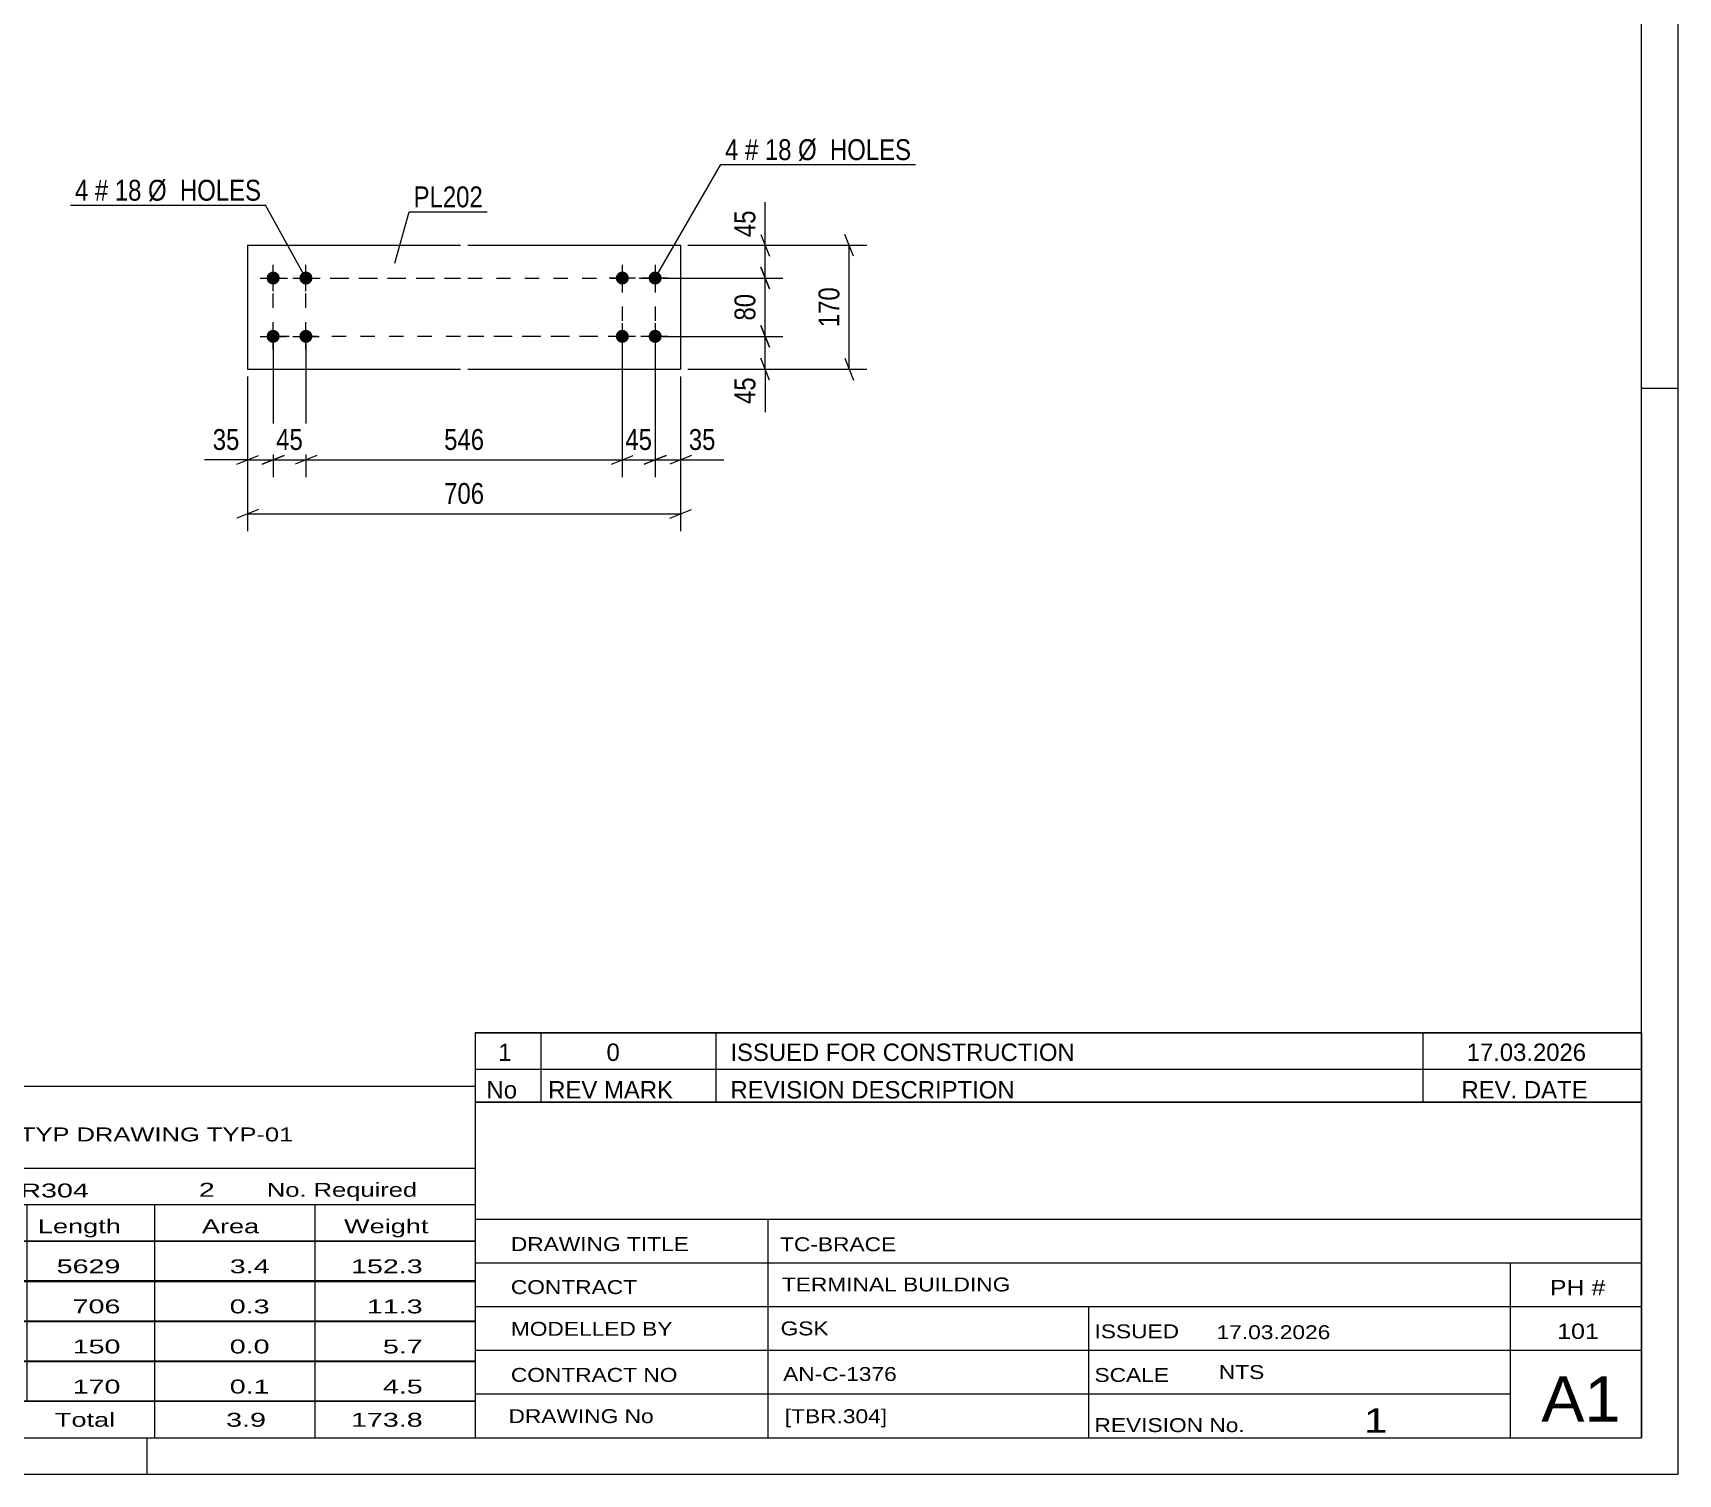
# Model space of a CAD drawing. Header units: millimetres. Extents: x 0 to 594, y 0 to 420.
# Drawn here: x 368.3 to 594, y 0 to 197.8 of the extents above; entities that cross this region are included whole.
import ezdxf

# ---------------------------------------------------------------- set-up
doc = ezdxf.new("R2010")
doc.units = ezdxf.units.MM
doc.linetypes.add('DXK_LINE_DOT2', pattern=[3.9198, 1.9599, -1.9599])
doc.styles.add('Arial Narrow', font='ARIALN.TTF', dxfattribs={"height": 0.2})

# ---------------------------------------------------------------- blocks, each defined once
blk = doc.blocks.new('Unknown-580609645-1130')
at = {"color": 5, "linetype": 'Continuous'}
for p, q in [((594, 0), (594, 420)), ((589, 5), (589, 415)), ((594, 149), (589, 149)), ((5, 5), (589, 5)), ((384, 0), (384, 5)), ((0, 0), (594, 0))]:
    blk.add_line(p, q, dxfattribs=at)
blk = doc.blocks.new('Bolt-580609645-2463 - 2457')
at = {"linetype": 'Continuous'}
for points in [[(401.27, 165.04, -1), (401.27, 163.24, -1)], [(405.77, 165.04, -1), (405.77, 163.24, -1)], [(401.27, 157.04, -1), (401.27, 155.24, -1)], [(405.77, 157.04, -1), (405.77, 155.24, -1)]]:
    blk.add_hatch(color=1, dxfattribs=at).paths.add_polyline_path(points)
at = {"color": 1, "linetype": 'Continuous'}
for p, q in [((401.27, 162.34), (401.27, 165.94)), ((405.77, 162.34), (405.77, 165.94)), ((399.47, 164.14), (403.07, 164.14)), ((403.97, 164.14), (407.57, 164.14)), ((399.47, 156.14), (403.07, 156.14)), ((401.27, 154.34), (401.27, 157.94)), ((403.97, 156.14), (407.57, 156.14)), ((405.77, 154.34), (405.77, 157.94))]:
    blk.add_line(p, q, dxfattribs=at)
blk = doc.blocks.new('Bolt-580609645-2468 - 2457')
at = {"linetype": 'Continuous'}
for points in [[(449.17, 163.24, -1), (449.17, 165.04, -1)], [(453.67, 163.24, -1), (453.67, 165.04, -1)], [(449.17, 155.24, -1), (449.17, 157.04, -1)], [(453.67, 155.24, -1), (453.67, 157.04, -1)]]:
    blk.add_hatch(color=1, dxfattribs=at).paths.add_polyline_path(points)
at = {"color": 1, "linetype": 'Continuous'}
for p, q in [((449.17, 165.94), (449.17, 162.34)), ((453.67, 165.94), (453.67, 162.34)), ((450.97, 164.14), (447.37, 164.14)), ((455.47, 164.14), (451.87, 164.14)), ((450.97, 156.14), (447.37, 156.14)), ((449.17, 157.94), (449.17, 154.34)), ((455.47, 156.14), (451.87, 156.14)), ((453.67, 157.94), (453.67, 154.34))]:
    blk.add_line(p, q, dxfattribs=at)
blk = doc.blocks.new('Part-580609645-2473 - 2457')
at = {"color": 2, "linetype": 'Continuous'}
for p, q in [((397.77, 168.64), (397.77, 151.64)), ((397.77, 168.64), (426.97, 168.64)), ((427.97, 168.64), (457.17, 168.64)), ((457.17, 168.64), (457.17, 151.64)), ((397.77, 151.64), (426.97, 151.64)), ((427.97, 151.64), (457.17, 151.64))]:
    blk.add_line(p, q, dxfattribs=at)
blk = doc.blocks.new('Rectangle-580609645-2559 - 2457')
at = {"color": 1, "linetype": 'DXK_LINE_DOT2'}
for p, q in [((401.27, 164.14), (426.97, 164.14)), ((401.27, 156.14), (401.27, 164.14)), ((427.97, 164.14), (453.67, 164.14)), ((453.67, 164.14), (453.67, 156.14)), ((426.97, 156.14), (401.27, 156.14)), ((453.67, 156.14), (427.97, 156.14))]:
    blk.add_line(p, q, dxfattribs=at)
blk = doc.blocks.new('Rectangle-580609645-2549 - 2457')
at = {"color": 1, "linetype": 'DXK_LINE_DOT2'}
for p, q in [((405.77, 164.14), (426.97, 164.14)), ((405.77, 156.14), (405.77, 164.14)), ((427.97, 164.14), (449.17, 164.14)), ((449.17, 164.14), (449.17, 156.14)), ((426.97, 156.14), (405.77, 156.14)), ((449.17, 156.14), (427.97, 156.14))]:
    blk.add_line(p, q, dxfattribs=at)
blk = doc.blocks.new('StraightDimension-580609645-2528 - 2457')
at = {"color": 7, "linetype": 'Continuous'}
for p, q in [((449.17, 155.14), (449.17, 136.8)), ((453.67, 155.14), (453.67, 136.8)), ((447.67, 138.6), (450.67, 139.8)), ((449.17, 139.2), (453.67, 139.2)), ((455.17, 139.8), (452.17, 138.6))]:
    blk.add_line(p, q, dxfattribs=at)
at = {"color": 0}
blk.add_wipeout([(453.85, 139.95), (453.85, 144.15), (448.99, 144.15), (448.99, 139.95)], dxfattribs=at)
at = {"color": 3, "style": 'Arial Narrow'}
blk.add_text('45', height=2.863, dxfattribs=at).set_placement((449.59, 140.55))
blk = doc.blocks.new('StraightDimension-580609645-2476 - 2457')
at = {"color": 7, "linetype": 'Continuous'}
for p, q in [((468.17, 170.14), (469.37, 167.14)), ((458.17, 168.64), (471.17, 168.64)), ((468.77, 164.14), (468.77, 168.64)), ((469.37, 162.64), (468.17, 165.64)), ((454.67, 164.14), (471.17, 164.14))]:
    blk.add_line(p, q, dxfattribs=at)
at = {"color": 0}
blk.add_wipeout([(468.02, 174.02), (463.82, 174.02), (463.82, 169.16), (468.02, 169.16)], dxfattribs=at)
at = {"color": 7, "linetype": 'Continuous'}
blk.add_line((468.77, 168.64), (468.77, 174.54), dxfattribs=at)
blk.add_line((468.77, 168.64), (468.77, 174.54), dxfattribs=at)
at = {"color": 3, "style": 'Arial Narrow'}
blk.add_text('45', height=2.863, rotation=90.0002, dxfattribs=at).set_placement((467.42, 169.76))
blk = doc.blocks.new('StraightDimension-580609645-2484 - 2457')
at = {"color": 7, "linetype": 'Continuous'}
for p, q in [((468.17, 165.64), (469.37, 162.64)), ((454.67, 164.14), (471.17, 164.14)), ((468.77, 156.14), (468.77, 164.14)), ((454.67, 156.14), (471.17, 156.14)), ((469.37, 154.64), (468.17, 157.64))]:
    blk.add_line(p, q, dxfattribs=at)
at = {"color": 0}
blk.add_wipeout([(468.02, 162.57), (463.82, 162.57), (463.82, 157.71), (468.02, 157.71)], dxfattribs=at)
at = {"color": 3, "style": 'Arial Narrow'}
blk.add_text('80', height=2.863, rotation=90.0002, dxfattribs=at).set_placement((467.42, 158.31))
blk = doc.blocks.new('StraightDimension-580609645-2492 - 2457')
at = {"color": 7, "linetype": 'Continuous'}
for p, q in [((454.67, 156.14), (471.17, 156.14)), ((468.17, 157.64), (469.37, 154.64)), ((468.77, 151.64), (468.77, 156.14)), ((458.17, 151.64), (471.17, 151.64)), ((469.37, 150.14), (468.17, 153.14))]:
    blk.add_line(p, q, dxfattribs=at)
at = {"color": 0}
blk.add_wipeout([(468.02, 151.11), (463.82, 151.11), (463.82, 146.26), (468.02, 146.26)], dxfattribs=at)
at = {"color": 7, "linetype": 'Continuous'}
blk.add_line((468.77, 151.64), (468.77, 145.73), dxfattribs=at)
blk.add_line((468.77, 151.64), (468.77, 145.73), dxfattribs=at)
at = {"color": 3, "style": 'Arial Narrow'}
blk.add_text('45', height=2.863, rotation=90.0002, dxfattribs=at).set_placement((467.42, 146.86))
blk = doc.blocks.new('StraightDimension-580609645-2499 - 2457')
at = {"color": 7, "linetype": 'Continuous'}
for p, q in [((480.9, 167.14), (479.7, 170.14)), ((458.17, 168.64), (482.7, 168.64)), ((480.3, 151.64), (480.3, 168.64)), ((458.17, 151.64), (482.7, 151.64)), ((479.7, 153.14), (480.9, 150.14))]:
    blk.add_line(p, q, dxfattribs=at)
at = {"color": 0}
blk.add_wipeout([(479.55, 163.48), (475.35, 163.48), (475.35, 156.8), (479.55, 156.8)], dxfattribs=at)
at = {"color": 3, "style": 'Arial Narrow'}
blk.add_text('170', height=2.863, rotation=90.0002, dxfattribs=at).set_placement((478.95, 157.4))
blk = doc.blocks.new('StraightDimension-580609645-2508 - 2457')
at = {"color": 7, "linetype": 'Continuous'}
for p, q in [((453.67, 155.14), (453.67, 136.8)), ((457.17, 150.64), (457.17, 136.8)), ((452.17, 138.6), (455.17, 139.8)), ((453.67, 139.2), (457.17, 139.2)), ((458.67, 139.8), (455.67, 138.6))]:
    blk.add_line(p, q, dxfattribs=at)
at = {"color": 0}
blk.add_wipeout([(462.55, 139.95), (462.55, 144.15), (457.69, 144.15), (457.69, 139.95)], dxfattribs=at)
at = {"color": 7, "linetype": 'Continuous'}
blk.add_line((457.17, 139.2), (463.08, 139.2), dxfattribs=at)
blk.add_line((457.17, 139.2), (463.08, 139.2), dxfattribs=at)
at = {"color": 3, "style": 'Arial Narrow'}
blk.add_text('35', height=2.863, dxfattribs=at).set_placement((458.29, 140.55))
blk = doc.blocks.new('StraightDimension-580609645-2514 - 2457')
at = {"color": 7, "linetype": 'Continuous'}
for p, q in [((401.27, 155.14), (401.27, 136.8)), ((397.77, 150.64), (397.77, 136.8)), ((396.27, 138.6), (399.27, 139.8)), ((397.77, 139.2), (401.27, 139.2)), ((402.77, 139.8), (399.77, 138.6))]:
    blk.add_line(p, q, dxfattribs=at)
at = {"color": 0}
blk.add_wipeout([(397.24, 139.95), (397.24, 144.15), (392.39, 144.15), (392.39, 139.95)], dxfattribs=at)
at = {"color": 7, "linetype": 'Continuous'}
blk.add_line((397.77, 139.2), (391.86, 139.2), dxfattribs=at)
blk.add_line((397.77, 139.2), (391.86, 139.2), dxfattribs=at)
at = {"color": 3, "style": 'Arial Narrow'}
blk.add_text('35', height=2.863, dxfattribs=at).set_placement((392.99, 140.55))
blk = doc.blocks.new('StraightDimension-580609645-2520 - 2457')
at = {"color": 7, "linetype": 'Continuous'}
for p, q in [((405.77, 155.14), (405.77, 136.8)), ((449.17, 155.14), (449.17, 136.8)), ((407.27, 139.8), (404.27, 138.6)), ((405.77, 139.2), (449.17, 139.2)), ((447.67, 138.6), (450.67, 139.8))]:
    blk.add_line(p, q, dxfattribs=at)
at = {"color": 0}
blk.add_wipeout([(430.81, 139.95), (430.81, 144.15), (424.13, 144.15), (424.13, 139.95)], dxfattribs=at)
at = {"color": 3, "style": 'Arial Narrow'}
blk.add_text('546', height=2.863, dxfattribs=at).set_placement((424.73, 140.55))
blk = doc.blocks.new('StraightDimension-580609645-2536 - 2457')
at = {"color": 7, "linetype": 'Continuous'}
for p, q in [((401.27, 155.14), (401.27, 136.8)), ((405.77, 155.14), (405.77, 136.8)), ((399.77, 138.6), (402.77, 139.8)), ((401.27, 139.2), (405.77, 139.2)), ((407.27, 139.8), (404.27, 138.6))]:
    blk.add_line(p, q, dxfattribs=at)
at = {"color": 0}
blk.add_wipeout([(405.95, 139.95), (405.95, 144.15), (401.09, 144.15), (401.09, 139.95)], dxfattribs=at)
at = {"color": 3, "style": 'Arial Narrow'}
blk.add_text('45', height=2.863, dxfattribs=at).set_placement((401.69, 140.55))
blk = doc.blocks.new('StraightDimension-580609645-2545 - 2457')
at = {"color": 7, "linetype": 'Continuous'}
for p, q in [((397.77, 150.64), (397.77, 129.4)), ((457.17, 150.64), (457.17, 129.4)), ((399.27, 132.4), (396.27, 131.2)), ((397.77, 131.8), (457.17, 131.8)), ((455.67, 131.2), (458.67, 132.4))]:
    blk.add_line(p, q, dxfattribs=at)
at = {"color": 0}
blk.add_wipeout([(430.81, 132.55), (430.81, 136.75), (424.13, 136.75), (424.13, 132.55)], dxfattribs=at)
at = {"color": 3, "style": 'Arial Narrow'}
blk.add_text('706', height=2.863, dxfattribs=at).set_placement((424.73, 133.15))
blk = doc.blocks.new('Unknown-580609645-4169')
at = {"color": 7, "linetype": 'Continuous'}
for p, q in [((429, 51.05), (429, 5)), ((429, 51.05), (589, 51.05)), ((589, 51), (589, 5)), ((429, 35), (589, 35)), ((469.14, 35), (469.14, 5)), ((429, 29), (589, 29)), ((571, 5.05), (571, 29.05)), ((429, 23), (589, 23)), ((513.14, 23), (513.14, 5)), ((429, 17), (589, 17)), ((429, 11), (571, 11)), ((429, 5), (589, 5))]:
    blk.add_line(p, q, dxfattribs=at)
at = {"color": 7, "style": 'Arial Narrow'}
for s, height, width, p in [('DRAWING TITLE', 1.9089, 1.425378, (433.88, 30.61)), ('TC-BRACE', 1.909, 1.425378, (470.81, 30.59)), ('CONTRACT', 1.909, 1.425378, (433.88, 24.71)), ('TERMINAL BUILDING', 1.9089, 1.425378, (471.06, 25.07)), ('MODELLED BY', 1.9089, 1.425378, (433.88, 18.98)), ('GSK', 1.909, 1.425378, (470.88, 19.04)), ('ISSUED', 1.909, 1.425378, (513.94, 18.64)), ('17.03.2026', 1.909, 1.425378, (530.69, 18.52)), ('CONTRACT NO', 1.9089, 1.425378, (433.88, 12.66)), ('AN-C-1376', 1.909, 1.425378, (471.23, 12.78)), ('SCALE', 1.909, 1.425378, (513.94, 12.65)), ('A1', 6.204, 1.25, (575.24, 7.2)), ('DRAWING No', 1.909, 1.425378, (433.56, 7)), ('[TBR.304]', 1.909, 1.425378, (471.46, 6.99)), ('REVISION No.', 1.9089, 1.425378, (513.94, 5.77)), ('1', 3.34, 1.5, (550.91, 5.68))]:
    blk.add_text(s, height=height, dxfattribs=dict(at, width=width)).set_placement(p)
at = {"color": 7, "linetype": 'Continuous', "style": 'Arial Narrow'}
for s, height, width, p in [('PH #', 2.1, 1.42538, (576.4, 24.55)), ('101', 2.1, 1.42538, (577.41, 18.55)), ('NTS', 1.909, 1.425378, (531, 13.05))]:
    blk.add_text(s, height=height, dxfattribs=dict(at, width=width)).set_placement(p)
blk = doc.blocks.new('Unknown-580609645-4170')
at = {"color": 7, "linetype": 'Continuous'}
for p, q in [((429, 60.55), (589, 60.55)), ((589, 60.55), (429, 60.55)), ((429, 60.55), (429, 55.55)), ((438, 60.55), (438, 55.55)), ((462, 60.55), (462, 55.55)), ((559, 60.55), (559, 55.55)), ((589, 60.55), (589, 55.55)), ((429, 55.55), (589, 55.55)), ((429, 55.55), (429, 51.05)), ((429, 55.55), (589, 55.55)), ((438, 55.55), (438, 51.05)), ((462, 55.55), (462, 51.05)), ((559, 55.55), (559, 51.05)), ((589, 55.55), (589, 51.05)), ((589, 51.05), (429, 51.05))]:
    blk.add_line(p, q, dxfattribs=at)
at = {"color": 7, "linetype": 'Continuous', "style": 'Arial Narrow'}
for s, height, width, p in [('1', 2.39, 1.196471, (432.16, 56.7)), ('0', 2.39, 1.196471, (447, 56.7)), ('ISSUED FOR CONSTRUCTION', 2.3861, 1.196471, (464, 56.7)), ('17.03.2026', 2.386, 1.196471, (565, 56.7)), ('No', 2.386, 1.2, (430.54, 51.55)), ('REV MARK', 2.386, 1.2, (439, 51.55)), ('REVISION DESCRIPTION', 2.3861, 1.2, (464, 51.55)), ('REV. DATE', 2.386, 1.2, (564.28, 51.55))]:
    blk.add_text(s, height=height, dxfattribs=dict(at, width=width)).set_placement(p)
blk = doc.blocks.new('Unknown-580609645-4171')
at = {"color": 7, "linetype": 'Continuous'}
for p, q in [((269, 53.25), (429, 53.25)), ((269, 42), (269, 53.25)), ((429, 53.25), (429, 42)), ((269, 42), (429, 42)), ((269, 42), (269, 37)), ((429, 42), (429, 37)), ((269, 37), (429, 37)), ((269, 37), (269, 32)), ((293, 37), (293, 32)), ((328.5, 37), (328.5, 32)), ((354.5, 37), (354.5, 32)), ((367.5, 37), (367.5, 32)), ((385, 37), (385, 32)), ((407, 37), (407, 32)), ((429, 37), (429, 32)), ((269, 32), (429, 32)), ((269, 31.95), (269, 26.55)), ((269, 31.95), (429, 31.95)), ((293, 32), (293, 26.5)), ((328.5, 32), (328.5, 26.5)), ((354.5, 32), (354.5, 26.5)), ((367.5, 32), (367.5, 26.5)), ((385, 32), (385, 26.5)), ((407, 32), (407, 26.5)), ((429, 31.95), (429, 26.55)), ((269, 26.55), (429, 26.55)), ((269, 26.45), (269, 21.05)), ((269, 26.45), (429, 26.45)), ((293, 26.5), (293, 21)), ((328.5, 26.5), (328.5, 21)), ((354.5, 26.5), (354.5, 21)), ((367.5, 26.5), (367.5, 21)), ((385, 26.5), (385, 21)), ((407, 26.5), (407, 21)), ((429, 26.45), (429, 21.05)), ((269, 21.05), (429, 21.05)), ((269, 20.95), (269, 15.55)), ((269, 20.95), (429, 20.95)), ((293, 21), (293, 15.5)), ((328.5, 21), (328.5, 15.5)), ((354.5, 21), (354.5, 15.5)), ((367.5, 21), (367.5, 15.5)), ((385, 21), (385, 15.5)), ((407, 21), (407, 15.5)), ((429, 20.95), (429, 15.55)), ((269, 15.55), (429, 15.55)), ((269, 15.45), (269, 10.05)), ((269, 15.45), (429, 15.45)), ((293, 15.5), (293, 10)), ((328.5, 15.5), (328.5, 10)), ((354.5, 15.5), (354.5, 10)), ((367.5, 15.5), (367.5, 10)), ((385, 15.5), (385, 10)), ((407, 15.5), (407, 10)), ((429, 15.45), (429, 10.05)), ((269, 10.05), (429, 10.05)), ((269, 10), (429, 10)), ((269, 10), (269, 5)), ((385, 10), (385, 5)), ((407, 10), (407, 5)), ((429, 10), (429, 5)), ((269, 5), (429, 5))]:
    blk.add_line(p, q, dxfattribs=at)
at = {"color": 7, "style": 'Arial Narrow'}
for s, height, width, p in [('GENERAL NOTES & WELD DETAILS :', 2.8633, 1.4, (270.15, 45.56)), ('REFER TYP DRAWING TYP-01', 1.9089, 1.6, (353.7, 45.66)), ("MATERIAL LIST FOR ASSEMBLY MK'D", 1.9089, 1.6, (270.15, 38.06)), ('TBR304', 1.909, 1.794707, (361.59, 37.97)), ('2', 1.91, 1.794707, (391.08, 38.06)), ('No. Required', 1.9089, 1.6, (400.41, 38.06)), ('Mark', 1.909, 1.7, (270.34, 33)), ('Profile', 1.909, 1.7, (303.41, 33)), ('Material', 1.909, 1.7, (333.54, 33.06)), ('No.', 1.909, 1.7, (358.5, 33.06)), ('Length', 1.909, 1.7, (369, 33.06)), ('Area', 1.909, 1.7, (391.5, 33.06)), ('Weight', 1.909, 1.7, (411, 33.06))]:
    blk.add_text(s, height=height, dxfattribs=dict(at, width=width)).set_placement(p)
at = {"color": 7, "linetype": 'Continuous', "style": 'Arial Narrow'}
for s, height, width, p in [('TBR304', 1.909, 1.794707, (270.5, 27.56)), ('SHS150*6', 1.909, 1.794707, (295, 27.56)), ('E350', 1.909, 1.794707, (334.74, 27.56)), ('1', 1.91, 1.794707, (358.86, 27.56)), ('5629', 1.909, 1.794707, (371.58, 27.56)), ('3.4', 1.909, 1.794707, (395.32, 27.56)), ('152.3', 1.909, 1.794707, (411.96, 27.56)), ('PL202', 1.909, 1.794707, (270.5, 22.06)), ('PL12*170', 1.909, 1.794707, (295, 22.06)), ('E350', 1.909, 1.794707, (334.74, 22.06)), ('1', 1.91, 1.794707, (358.86, 22.06)), ('706', 1.909, 1.794707, (373.77, 22.06)), ('0.3', 1.909, 1.794707, (395.32, 22.06)), ('11.3', 1.909, 1.794707, (414.14, 22.06)), ('PL40', 1.909, 1.794707, (270.5, 16.56)), ('PL10*120', 1.909, 1.794707, (295, 16.56)), ('E350', 1.909, 1.794707, (334.74, 16.56)), ('4', 1.91, 1.794707, (358.86, 16.56)), ('150', 1.909, 1.794707, (373.77, 16.56)), ('0.0', 1.909, 1.794707, (395.32, 16.56)), ('5.7', 1.909, 1.794707, (416.33, 16.56)), ('PL98', 1.909, 1.794707, (270.5, 11.06)), ('PL10*170', 1.909, 1.794707, (295, 11.06)), ('E350', 1.909, 1.794707, (334.74, 11.06)), ('2', 1.91, 1.794707, (358.86, 11.06)), ('170', 1.909, 1.794707, (373.77, 11.06)), ('0.1', 1.909, 1.794707, (395.32, 11.06)), ('4.5', 1.909, 1.794707, (416.33, 11.06)), ('Total', 1.909, 1.7, (371.33, 6.5)), ('3.9', 1.909, 1.794707, (394.83, 6.5)), ('173.8', 1.909, 1.794707, (411.96, 6.5))]:
    blk.add_text(s, height=height, dxfattribs=dict(at, width=width)).set_placement(p)
blk = doc.blocks.new('Mark-580609645-2459 - 2457')
at = {"color": 0}
blk.add_wipeout([(375.92, 174.76), (375.92, 177.76), (374.09, 177.76), (374.09, 174.76)], dxfattribs=at)
blk.add_wipeout([(375.92, 174.76), (375.92, 177.76), (374.09, 177.76), (374.09, 174.76)], dxfattribs=at)
blk.add_wipeout([(378.65, 174.76), (378.65, 177.76), (376.82, 177.76), (376.82, 174.76)], dxfattribs=at)
blk.add_wipeout([(378.65, 174.76), (378.65, 177.76), (376.82, 177.76), (376.82, 174.76)], dxfattribs=at)
at = {"color": 3, "style": 'Arial Narrow'}
blk.add_text('4', height=2.86, dxfattribs=at).set_placement((374.09, 174.76))
at = {"color": 0}
blk.add_wipeout([(383.21, 174.76), (383.21, 177.76), (379.55, 177.76), (379.55, 174.76)], dxfattribs=at)
blk.add_wipeout([(383.21, 174.76), (383.21, 177.76), (379.55, 177.76), (379.55, 174.76)], dxfattribs=at)
at = {"color": 3, "style": 'Arial Narrow'}
blk.add_text('#', height=2.86, dxfattribs=at).set_placement((376.82, 174.76))
at = {"color": 0}
blk.add_wipeout([(399.63, 174.76), (399.63, 177.76), (384.11, 177.76), (384.11, 174.76)], dxfattribs=at)
blk.add_wipeout([(399.63, 174.76), (399.63, 177.76), (384.11, 177.76), (384.11, 174.76)], dxfattribs=at)
at = {"color": 7, "linetype": 'Continuous'}
for p in [(373.49, 174.16), (405.77, 164.14)]:
    blk.add_line(p, (400.23, 174.16), dxfattribs=at)
at = {"color": 3, "style": 'Arial Narrow'}
for s, p in [('18', (379.55, 174.76)), ('Ø  HOLES', (384.11, 174.76))]:
    blk.add_text(s, height=2.863, dxfattribs=at).set_placement(p)
blk = doc.blocks.new('Mark-580609645-2464 - 2457')
at = {"color": 0}
blk.add_wipeout([(465.1, 180.33), (465.1, 183.33), (463.27, 183.33), (463.27, 180.33)], dxfattribs=at)
blk.add_wipeout([(465.1, 180.33), (465.1, 183.33), (463.27, 183.33), (463.27, 180.33)], dxfattribs=at)
at = {"color": 7, "linetype": 'Continuous'}
blk.add_line((453.67, 164.14), (462.67, 179.73), dxfattribs=at)
at = {"color": 0}
blk.add_wipeout([(467.83, 180.33), (467.83, 183.33), (466, 183.33), (466, 180.33)], dxfattribs=at)
blk.add_wipeout([(467.83, 180.33), (467.83, 183.33), (466, 183.33), (466, 180.33)], dxfattribs=at)
at = {"color": 3, "style": 'Arial Narrow'}
blk.add_text('4', height=2.86, dxfattribs=at).set_placement((463.27, 180.33))
at = {"color": 0}
blk.add_wipeout([(472.38, 180.33), (472.38, 183.33), (468.73, 183.33), (468.73, 180.33)], dxfattribs=at)
blk.add_wipeout([(472.38, 180.33), (472.38, 183.33), (468.73, 183.33), (468.73, 180.33)], dxfattribs=at)
at = {"color": 3, "style": 'Arial Narrow'}
blk.add_text('#', height=2.86, dxfattribs=at).set_placement((466, 180.33))
at = {"color": 0}
blk.add_wipeout([(488.81, 180.33), (488.81, 183.33), (473.28, 183.33), (473.28, 180.33)], dxfattribs=at)
blk.add_wipeout([(488.81, 180.33), (488.81, 183.33), (473.28, 183.33), (473.28, 180.33)], dxfattribs=at)
at = {"color": 7, "linetype": 'Continuous'}
blk.add_line((462.67, 179.73), (489.41, 179.73), dxfattribs=at)
at = {"color": 3, "style": 'Arial Narrow'}
for s, p in [('18', (468.73, 180.33)), ('Ø  HOLES', (473.28, 180.33))]:
    blk.add_text(s, height=2.863, dxfattribs=at).set_placement(p)
blk = doc.blocks.new('Mark-580609645-2469 - 2457')
at = {"color": 0}
blk.add_wipeout([(430.05, 173.85), (430.05, 176.85), (420.54, 176.85), (420.54, 173.85)], dxfattribs=at)
blk.add_wipeout([(430.05, 173.85), (430.05, 176.85), (420.54, 176.85), (420.54, 173.85)], dxfattribs=at)
at = {"color": 30, "linetype": 'Continuous'}
for p, q in [((417.96, 166.19), (419.94, 173.25)), ((419.94, 173.25), (430.65, 173.25))]:
    blk.add_line(p, q, dxfattribs=at)
at = {"color": 3, "style": 'Arial Narrow'}
blk.add_text('PL202', height=2.863, dxfattribs=at).set_placement((420.54, 173.85))

msp = doc.modelspace()

# ---------------------------------------------------------------- block references
for name in ['Unknown-580609645-1130', 'Part-580609645-2473 - 2457', 'Bolt-580609645-2463 - 2457', 'Bolt-580609645-2468 - 2457', 'Rectangle-580609645-2559 - 2457', 'Rectangle-580609645-2549 - 2457', 'Unknown-580609645-4170', 'Unknown-580609645-4171', 'Unknown-580609645-4169']:
    msp.add_blockref(name, (0, 0))

# ---------------------------------------------------------------- next in the draw order: block references
for name in ['Mark-580609645-2459 - 2457', 'Mark-580609645-2469 - 2457', 'StraightDimension-580609645-2476 - 2457', 'StraightDimension-580609645-2514 - 2457', 'StraightDimension-580609645-2528 - 2457']:
    msp.add_blockref(name, (0, 0))

# ---------------------------------------------------------------- next in the draw order: block references
for name in ['StraightDimension-580609645-2484 - 2457', 'StraightDimension-580609645-2520 - 2457']:
    msp.add_blockref(name, (0, 0))

# ---------------------------------------------------------------- next in the draw order: block references
for name in ['StraightDimension-580609645-2492 - 2457', 'StraightDimension-580609645-2536 - 2457']:
    msp.add_blockref(name, (0, 0))

# ---------------------------------------------------------------- next in the draw order: block references
msp.add_blockref('StraightDimension-580609645-2499 - 2457', (0, 0))

# ---------------------------------------------------------------- next in the draw order: block references
for name in ['Mark-580609645-2464 - 2457', 'StraightDimension-580609645-2508 - 2457']:
    msp.add_blockref(name, (0, 0))

# ---------------------------------------------------------------- next in the draw order: block references
msp.add_blockref('StraightDimension-580609645-2545 - 2457', (0, 0))

doc.saveas('drawing.dxf')
